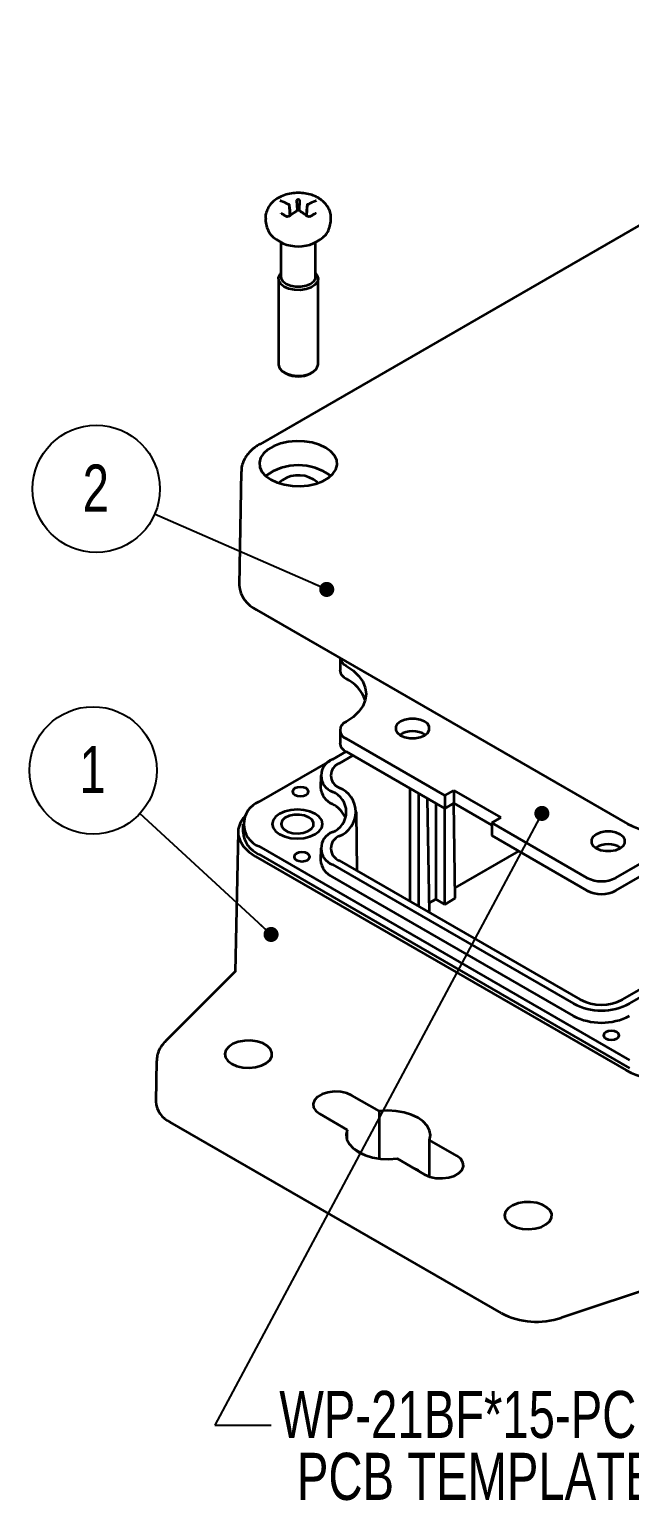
# Model space of a CAD drawing. Header units: inches. Extents: x 0.4 to 16.6, y 0.2 to 10.8.
# Drawn here: x 12.241 to 13.834, y 4.48 to 8.386 of the extents above; entities that cross this region are included whole.
import ezdxf

# ---------------------------------------------------------------- set-up
doc = ezdxf.new("R2010")
doc.units = ezdxf.units.IN
doc.header["$MEASUREMENT"] = 0
doc.layers.add('SLD-0', color=7, linetype='Continuous')
doc.styles.add('SLDTEXTSTYLE1', font='TXT', dxfattribs={"width": 0.75})
doc.dimstyles.new('SLDDIMSTYLE1', dxfattribs={"dimtxt": 0.18, "dimasz": 0.04, "dimexe": 0, "dimexo": 0.0625, "dimgap": 0, "dimtad": 0, "dimtih": 1, "dimtoh": 1, "dimdec": 0, "dimrnd": 1e-09, "dimzin": 0, "dimdsep": 46, "dimtxsty": 'Standard', "dimblk1": 'DOT', "dimblk2": 'DOT', "dimsah": 1, "dimcen": 0.09, "dimadec": 0, "dimazin": 0, "dimtfac": 0.04, "dimtdec": 0, "dimtofl": 0, "dimtmove": 0, "dimatfit": 3, "dimldrblk": 'DOT', "dimfxl": 0, "dimfrac": 2, "dimtolj": 1, "dimtzin": 0, "dimarcsym": 0})

# ---------------------------------------------------------------- blocks, each defined once
blk = doc.blocks.new('SW_NOTE_5')
at = {"layer": 'SLD-0', "color": 0}
blk.add_circle((-0.1549, 0.0676), 0.169, dxfattribs=at)
at = {"layer": 'SLD-0', "color": 0, "insert": (-0.1561, 0.1321), "char_height": 0.125, "attachment_point": 2, "style": 'SLDTEXTSTYLE1'}
blk.add_mtext('2', dxfattribs=at)
blk = doc.blocks.new('_DOT')
at = {"color": 0, "linetype": 'ByBlock', "lineweight": -2}
blk.add_line((-0.5, 0), (-1, 0), dxfattribs=at)
at = {"color": 0, "linetype": 'ByBlock', "const_width": 0.5}
blk.add_lwpolyline([(-0.25, 0, 1), (0.25, 0, 1)], format="xyb", close=True, dxfattribs=at)
blk = doc.blocks.new('SW_NOTE_6')
at = {"layer": 'SLD-0', "color": 0}
blk.add_circle((-0.1242, 0.1146), 0.169, dxfattribs=at)
at = {"layer": 'SLD-0', "color": 0, "insert": (-0.1255, 0.1791), "char_height": 0.125, "attachment_point": 2, "style": 'SLDTEXTSTYLE1'}
blk.add_mtext('1', dxfattribs=at)
blk = doc.blocks.new('SW_NOTE_7')
at = {"layer": 'SLD-0', "color": 0, "char_height": 0.125, "attachment_point": 1, "style": 'SLDTEXTSTYLE1'}
for s, insert in [('WP-21BF*15-PCB (REF. ONLY):', (0.0211, 0.0914)), ('PCB TEMPLATE FOR WP-21BF*15', (0.068, -0.073))]:
    blk.add_mtext(s, dxfattribs=dict(at, insert=insert))

msp = doc.modelspace()

# ---------------------------------------------------------------- linework, layer by layer
at = {"color": 7, "linetype": 'Continuous', "lineweight": 35}
for p, q in [((14.7595, 8.3857), (12.8532, 7.2851)), ((12.95, 7.9308), (12.9519, 7.9055)), ((12.9306, 7.921), (12.9301, 7.9213)), ((12.9309, 7.9145), (12.9327, 7.8915)), ((12.9511, 7.9052), (12.9506, 7.9049)), ((12.9585, 7.9049), (12.958, 7.9052)), ((12.9782, 7.9197), (12.9762, 7.8916)), ((12.979, 7.9213), (12.9785, 7.921)), ((12.9086, 7.8205), (12.9086, 7.7291)), ((13.0005, 7.7291), (13.0005, 7.8205)), ((12.9021, 7.7237), (12.9021, 7.4966)), ((13.007, 7.4966), (13.007, 7.7237)), ((12.9174, 7.4751), (12.9221, 7.4725)), ((12.987, 7.4725), (12.9917, 7.4751)), ((12.8034, 7.2124), (12.7979, 6.91)), ((12.8438, 6.8451), (13.8281, 6.2769)), ((13.0654, 6.7172), (13.0654, 6.6844)), ((13.0654, 6.5252), (13.0654, 6.4912)), ((13.0813, 6.503), (13.3434, 6.3518)), ((13.039, 6.4442), (12.8502, 6.3352)), ((13.0814, 6.469), (13.0451, 6.448)), ((13.0998, 6.4583), (13.0635, 6.4374)), ((13.0813, 6.469), (13.3434, 6.3177)), ((13.0142, 6.4054), (13.0139, 6.3732)), ((13.2506, 6.3713), (13.2506, 6.0713)), ((13.3434, 6.3518), (13.3674, 6.3656)), ((13.3674, 6.3656), (13.4922, 6.2936)), ((13.3674, 6.3656), (13.3674, 6.3316)), ((13.2747, 6.0574), (13.2747, 6.3574)), ((13.3026, 6.0413), (13.298, 6.3439)), ((13.3194, 6.3315), (13.3194, 6.077)), ((13.3434, 6.3518), (13.3434, 6.3177)), ((13.3434, 6.3177), (13.3674, 6.3316)), ((13.3674, 6.3316), (13.4681, 6.2735)), ((13.3714, 6.0793), (13.3676, 6.3315)), ((13.1112, 6.1518), (13.1095, 6.3089)), ((13.3435, 6.0631), (13.3435, 6.3178)), ((13.4922, 6.2936), (13.4681, 6.2797)), ((12.7948, 6.2559), (12.7868, 5.884)), ((12.8079, 6.2762), (12.8079, 6.2548)), ((13.4681, 6.2797), (13.7208, 6.1339)), ((13.4681, 6.2797), (13.4681, 6.2457)), ((12.8502, 6.2173), (13.8338, 5.6495)), ((13.0142, 6.2121), (13.0139, 6.18)), ((13.4681, 6.2457), (13.7208, 6.0998)), ((13.7974, 6.1339), (13.9643, 6.2302)), ((12.8409, 6.1905), (13.8245, 5.6227)), ((12.8502, 6.1959), (13.8338, 5.628)), ((13.0635, 6.1794), (13.703, 5.8102)), ((13.371, 6.1068), (13.5399, 6.2043)), ((13.7974, 6.0998), (13.9643, 6.1962)), ((13.0449, 6.1365), (13.6844, 5.7673)), ((13.0451, 6.1688), (13.6846, 5.7996)), ((13.3022, 6.067), (13.3194, 6.077)), ((13.3435, 6.0631), (13.3194, 6.077)), ((13.3714, 6.0793), (13.3435, 6.0631)), ((13.8153, 5.8102), (13.9821, 5.9065)), ((12.7865, 5.8839), (12.6022, 5.6996)), ((13.8336, 5.7996), (14.0005, 5.8959)), ((12.5787, 5.6474), (12.5764, 5.5397)), ((13.1699, 5.5141), (13.097, 5.5561)), ((13.0117, 5.5068), (13.0845, 5.4648)), ((13.1699, 5.3882), (13.1699, 5.5141)), ((13.4939, 4.9777), (12.6148, 5.4852)), ((13.0845, 5.4375), (13.0845, 5.4648)), ((13.3754, 5.3954), (13.3025, 5.4375)), ((13.3025, 5.3406), (13.3025, 5.4375)), ((13.1036, 5.413), (13.1275, 5.3992)), ((13.2172, 5.3882), (13.29, 5.3461)), ((14.0201, 5.0883), (13.6523, 4.9657))]:
    msp.add_line(p, q, dxfattribs=at)
at = {"color": 7, "linetype": 'Continuous', "lineweight": 35, "flags": 128}
for points in [[(12.9098, 7.8969), (12.9095, 7.8972), (12.9093, 7.8974)], [(12.9993, 7.8969), (12.9996, 7.8972), (12.9998, 7.8974)], [(12.9174, 7.7023), (12.9081, 7.7096), (12.903, 7.7181), (12.9024, 7.7271), (12.9064, 7.7359), (12.9086, 7.7384)], [(13.0005, 7.7384), (13.0041, 7.7337), (13.007, 7.7249), (13.0053, 7.7159), (12.999, 7.7076), (12.9888, 7.7008), (12.9755, 7.696), (12.9604, 7.6936), (12.9448, 7.694), (12.93, 7.6969), (12.9174, 7.7023)], [(12.9086, 7.7291), (12.9092, 7.7249), (12.9136, 7.7171), (12.9221, 7.7103), (12.9337, 7.7055), (12.9474, 7.7029), (12.9617, 7.7029), (12.9754, 7.7055), (12.987, 7.7103), (12.9955, 7.7171), (12.9999, 7.7249), (13.0005, 7.7291)], [(12.9021, 7.4966), (12.9021, 7.4954), (12.905, 7.4865), (12.9123, 7.4786), (12.9234, 7.4722), (12.9372, 7.468), (12.9526, 7.4663), (12.9681, 7.4673), (12.9825, 7.4709), (12.9943, 7.4768), (13.0027, 7.4844), (13.0067, 7.4932), (13.007, 7.4966)], [(13.0276, 7.2752), (13.0108, 7.283), (12.9916, 7.2887), (12.9707, 7.2919), (12.9491, 7.2926), (12.9278, 7.2906), (12.9076, 7.2861), (12.8895, 7.2793), (12.8742, 7.2705), (12.8625, 7.2601), (12.8547, 7.2484), (12.8514, 7.2361), (12.8525, 7.2236), (12.8581, 7.2116), (12.8679, 7.2005), (12.8815, 7.1908), (12.8983, 7.1829), (12.9175, 7.1773), (12.9384, 7.1741), (12.96, 7.1734), (12.9813, 7.1754), (13.0015, 7.1798), (13.0196, 7.1866), (13.0349, 7.1954), (13.0466, 7.2059), (13.0544, 7.2175), (13.0577, 7.2299), (13.0566, 7.2423), (13.051, 7.2544), (13.0412, 7.2655), (13.0276, 7.2752)], [(13.0067, 7.1815), (13.0049, 7.1835), (12.9951, 7.1911)], [(13.0813, 6.6963), (13.0999, 6.6837), (13.1148, 6.6696), (13.1258, 6.6543), (13.1325, 6.6383), (13.1347, 6.6218), (13.1325, 6.6053), (13.1258, 6.5892), (13.1148, 6.574), (13.0999, 6.5599), (13.0813, 6.5473)], [(13.2262, 6.5117), (13.2376, 6.5069), (13.251, 6.5044), (13.265, 6.5044), (13.2784, 6.5069), (13.2898, 6.5117), (13.2981, 6.5183), (13.3024, 6.526), (13.3024, 6.5341), (13.2981, 6.5419), (13.2898, 6.5484), (13.2784, 6.5532), (13.265, 6.5557), (13.251, 6.5557), (13.2376, 6.5532), (13.2262, 6.5484), (13.2179, 6.5419), (13.2135, 6.5341), (13.2135, 6.526), (13.2179, 6.5183), (13.2262, 6.5117)], [(12.9754, 6.3711), (12.9686, 6.3737), (12.9605, 6.3746), (12.9525, 6.3737), (12.9457, 6.3711), (12.9411, 6.3671), (12.9395, 6.3625), (12.9411, 6.3578), (12.9457, 6.3539), (12.9525, 6.3513), (12.9605, 6.3504), (12.9686, 6.3513), (12.9754, 6.3539), (12.9799, 6.3578), (12.9815, 6.3625), (12.9799, 6.3671), (12.9754, 6.3711)], [(12.8122, 6.2963), (12.8095, 6.2932), (12.8001, 6.2783), (12.7954, 6.2627), (12.7954, 6.2469), (12.8001, 6.2313), (12.8095, 6.2164), (12.8233, 6.2026), (12.8409, 6.1905)], [(12.9994, 6.3034), (12.9856, 6.3096), (12.9695, 6.3134), (12.9523, 6.3147), (12.935, 6.3134), (12.9189, 6.3096), (12.9051, 6.3034), (12.8945, 6.2955), (12.8879, 6.2862), (12.8856, 6.2762), (12.8879, 6.2663), (12.8945, 6.257), (12.9051, 6.249), (12.9189, 6.2429), (12.935, 6.2391), (12.9523, 6.2377), (12.9695, 6.2391), (12.9856, 6.2429), (12.9994, 6.249), (13.01, 6.257), (13.0167, 6.2663), (13.0189, 6.2762), (13.0167, 6.2862), (13.01, 6.2955), (12.9994, 6.3034)], [(12.9994, 6.3034), (12.9856, 6.3096), (12.9695, 6.3134), (12.9523, 6.3147), (12.935, 6.3134), (12.9189, 6.3096), (12.9051, 6.3034), (12.8945, 6.2955), (12.8879, 6.2862), (12.8856, 6.2762), (12.8879, 6.2663), (12.8945, 6.257), (12.9051, 6.249), (12.9189, 6.2429), (12.935, 6.2391), (12.9523, 6.2377), (12.9695, 6.2391), (12.9856, 6.2429), (12.9994, 6.249), (13.01, 6.257), (13.0167, 6.2663), (13.0189, 6.2762), (13.0167, 6.2862), (13.01, 6.2955), (12.9994, 6.3034)], [(12.9829, 6.2939), (12.9713, 6.2987), (12.9576, 6.301), (12.9434, 6.3007), (12.9301, 6.2977), (12.9192, 6.2924), (12.9119, 6.2853), (12.909, 6.2773), (12.9108, 6.2691), (12.917, 6.2617), (12.9271, 6.2559), (12.9399, 6.2523), (12.9541, 6.2512), (12.968, 6.2529), (12.9803, 6.2571), (12.9895, 6.2634), (12.9946, 6.2711), (12.9952, 6.2793), (12.9912, 6.2872), (12.9829, 6.2939)], [(13.7452, 6.2121), (13.7566, 6.2073), (13.77, 6.2048), (13.7841, 6.2048), (13.7975, 6.2073), (13.8089, 6.2121), (13.8171, 6.2186), (13.8215, 6.2264), (13.8215, 6.2345), (13.8171, 6.2422), (13.8089, 6.2488), (13.7975, 6.2536), (13.7841, 6.2561), (13.77, 6.2561), (13.7566, 6.2536), (13.7452, 6.2488), (13.7369, 6.2422), (13.7326, 6.2345), (13.7326, 6.2264), (13.7369, 6.2186), (13.7452, 6.2121)], [(12.9793, 6.1979), (12.9725, 6.2006), (12.9644, 6.2015), (12.9564, 6.2006), (12.9496, 6.1979), (12.945, 6.194), (12.9434, 6.1894), (12.945, 6.1847), (12.9496, 6.1808), (12.9564, 6.1782), (12.9644, 6.1772), (12.9725, 6.1782), (12.9793, 6.1808), (12.9838, 6.1847), (12.9854, 6.1894), (12.9838, 6.194), (12.9793, 6.1979)], [(13.7706, 5.7068), (13.7774, 5.7042), (13.7854, 5.7033), (13.7935, 5.7042), (13.8003, 5.7068), (13.8048, 5.7108), (13.8064, 5.7154), (13.8048, 5.72), (13.8003, 5.724), (13.7935, 5.7266), (13.7854, 5.7275), (13.7774, 5.7266), (13.7706, 5.724), (13.766, 5.72), (13.7644, 5.7154), (13.766, 5.7108), (13.7706, 5.7068)], [(12.778, 5.6398), (12.7916, 5.6339), (12.8075, 5.6302), (12.8245, 5.6292), (12.8413, 5.6309), (12.8567, 5.6351), (12.8696, 5.6416), (12.8789, 5.6499), (12.8841, 5.6593), (12.8847, 5.6691), (12.8806, 5.6787), (12.8723, 5.6873), (12.8602, 5.6942), (12.8453, 5.6991), (12.8288, 5.7014), (12.8117, 5.701), (12.7954, 5.6981), (12.7812, 5.6927), (12.7699, 5.6852), (12.7626, 5.6763), (12.7597, 5.6666), (12.7615, 5.6568), (12.7677, 5.6477), (12.778, 5.6398)], [(13.097, 5.5561), (13.0833, 5.5621), (13.0672, 5.5655), (13.05, 5.5662), (13.0332, 5.5641), (13.0182, 5.5594), (13.006, 5.5524), (12.9978, 5.5437), (12.9941, 5.534), (12.9953, 5.5241), (13.0014, 5.5148), (13.0117, 5.5068)], [(13.3025, 5.4375), (13.3051, 5.4502), (13.3032, 5.463), (13.2969, 5.4754), (13.2865, 5.4867), (13.2724, 5.4967), (13.2552, 5.5048), (13.2355, 5.5108), (13.2142, 5.5144), (13.192, 5.5155), (13.1699, 5.5141)], [(13.0845, 5.4648), (13.082, 5.452), (13.0839, 5.4392), (13.0902, 5.4269), (13.1006, 5.4155), (13.1147, 5.4056), (13.1319, 5.3975), (13.1516, 5.3915), (13.1729, 5.3878), (13.1951, 5.3867), (13.2172, 5.3882)], [(13.29, 5.3461), (13.3038, 5.3402), (13.3199, 5.3367), (13.337, 5.336), (13.3538, 5.3381), (13.3689, 5.3429), (13.3811, 5.3499), (13.3893, 5.3586), (13.3929, 5.3683), (13.3917, 5.3782), (13.3857, 5.3875), (13.3754, 5.3954)], [(13.2596, 5.3637), (13.2724, 5.3573), (13.2834, 5.3499)], [(13.5204, 5.2113), (13.534, 5.2053), (13.5499, 5.2017), (13.5669, 5.2007), (13.5837, 5.2024), (13.5991, 5.2066), (13.6119, 5.2131), (13.6213, 5.2213), (13.6265, 5.2307), (13.6271, 5.2405), (13.623, 5.2501), (13.6146, 5.2587), (13.6026, 5.2657), (13.5877, 5.2705), (13.5711, 5.2728), (13.5541, 5.2725), (13.5378, 5.2695), (13.5235, 5.2641), (13.5123, 5.2567), (13.505, 5.2478), (13.5021, 5.2381), (13.5038, 5.2283), (13.5101, 5.2191), (13.5204, 5.2113)]]:
    msp.add_lwpolyline(points, dxfattribs=at)
at = {"color": 7, "linetype": 'Continuous', "lineweight": 35}
for centre, radius, start, end in [((12.9082, 7.9289), 0.00196, 74.8688, 127.9358), ((12.9546, 7.8918), 0.0421, 89.3605, 90.6395), ((13.0009, 7.9289), 0.00196, 52.0615, 105.1927), ((12.9294, 7.9198), 0.00168, 65.686, 125.6182), ((12.93, 7.8883), 0.00164, 45.9461, 114.3544), ((12.9384, 7.9198), 0.0081, 178.0813, 181.9187), ((12.9513, 7.9034), 0.00168, 54.3818, 114.314), ((12.9546, 7.9479), 0.0421, 269.3605, 270.6395), ((12.9578, 7.9034), 0.00168, 65.686, 125.6182), ((12.9791, 7.8883), 0.00166, 66.4242, 133.8918), ((12.9708, 7.9198), 0.0081, 358.0813, 1.9187), ((12.9797, 7.9198), 0.00168, 54.3818, 114.314), ((12.9546, 7.9116), 0.102, 223.7021, 316.3214), ((12.9546, 7.5328), 0.0685, 241.7128, 298.2872), ((12.9546, 7.083), 0.1458, 53.6128, 126.3872), ((12.9552, 7.124), 0.078, 59.2775, 132.5477), ((12.876, 6.9165), 0.0783, 184.7769, 245.7415), ((13.0929, 6.7215), 0.0278, 188.9689, 245.334), ((13.0925, 6.6871), 0.0273, 185.6948, 245.6253), ((13.0352, 6.5699), 0.1032, 19.7397, 63.4845), ((13.0897, 6.5252), 0.0237, 110.7834, 249.2166), ((13.258, 6.4566), 0.0659, 58.9216, 121.0784), ((13.0925, 6.4939), 0.0273, 185.6948, 245.6253), ((13.0614, 6.405), 0.046, 110.7834, 249.2166), ((13.0758, 6.405), 0.0347, 110.7834, 249.2166), ((13.0657, 6.3773), 0.052, 184.4948, 246.351), ((13.0384, 6.3084), 0.0689, 291.3126, 68.6874), ((12.8732, 6.2762), 0.0633, 111.3126, 248.6874), ((13.0101, 6.2614), 0.0766, 23.383, 63.0033), ((13.0248, 6.3084), 0.0573, 290.7834, 69.2166), ((12.8801, 6.2619), 0.0725, 185.6534, 245.6668), ((13.0614, 6.2118), 0.046, 110.7834, 249.2166), ((13.9388, 6.4895), 0.2398, 242.4805, 297.5195), ((13.0758, 6.2118), 0.0347, 110.7834, 249.2166), ((13.777, 6.157), 0.0659, 58.9216, 121.0784), ((13.0657, 6.1841), 0.052, 184.4948, 246.351), ((13.7591, 6.2078), 0.0833, 242.6097, 297.3903), ((13.7591, 6.1738), 0.0833, 242.6097, 297.3903), ((13.7591, 5.9434), 0.1619, 242.6097, 297.3903), ((13.7591, 5.9185), 0.122, 242.6097, 297.3903), ((13.7591, 5.9115), 0.1625, 242.6097, 297.3903), ((13.9359, 5.8364), 0.241, 242.4805, 297.5195), ((12.6408, 5.5443), 0.0646, 184.1162, 246.2535), ((13.5874, 5.1609), 0.2057, 242.9385, 288.3691)]:
    msp.add_arc(centre, radius, start, end, dxfattribs=at)
for points, knots in [([(13.0079, 7.9383), (13.0048, 7.94), (12.9966, 7.9443), (12.9818, 7.9489), (12.9639, 7.9517), (12.9453, 7.9517), (12.9268, 7.9489), (12.9098, 7.9432), (12.8951, 7.9351), (12.8834, 7.925), (12.8746, 7.9132), (12.8693, 7.9002), (12.8671, 7.8902), (12.8677, 7.885), (12.8678, 7.8844)], [0, 0, 0, 0, 0.0609089, 0.1583216, 0.2566395, 0.3554713, 0.4557695, 0.5588869, 0.6536402, 0.7429704, 0.8273436, 0.9089351, 0.9894752, 1, 1, 1, 1]), ([(12.9284, 7.9212), (12.9219, 7.9245), (12.9147, 7.9282), (12.9077, 7.9303), (12.907, 7.9305)], [0, 0, 0, 0, 0.895097, 1, 1, 1, 1]), ([(12.9087, 7.9308), (12.9086, 7.9309), (12.9084, 7.9309), (12.9084, 7.9309), (12.9084, 7.9309)], [0, 0, 0, 0, 0.196044, 1, 1, 1, 1]), ([(12.9541, 7.9339), (12.9535, 7.9338), (12.9525, 7.9337), (12.9513, 7.9331), (12.9505, 7.9324), (12.95, 7.9315), (12.95, 7.931), (12.95, 7.9308)], [0, 0, 0, 0, 0.284639, 0.502156, 0.683938, 0.866579, 1, 1, 1, 1]), ([(12.9591, 7.9308), (12.9591, 7.931), (12.959, 7.9316), (12.9586, 7.9324), (12.9579, 7.933), (12.9568, 7.9336), (12.9558, 7.9338), (12.9551, 7.9339), (12.955, 7.9339)], [0, 0, 0, 0, 0.158671, 0.317217, 0.479382, 0.661765, 0.936687, 1, 1, 1, 1]), ([(12.9573, 7.9055), (12.9574, 7.908), (12.9581, 7.9164), (12.9587, 7.9248), (12.9591, 7.9308)], [0, 0, 0, 0, 0.297648, 1, 1, 1, 1]), ([(13.0021, 7.9305), (13.0014, 7.9303), (12.9944, 7.9282), (12.9872, 7.9245), (12.9807, 7.9212)], [0, 0, 0, 0, 0.104903, 1, 1, 1, 1]), ([(13.0007, 7.9309), (13.0007, 7.9309), (13.0007, 7.9309), (13.0005, 7.9309), (13.0004, 7.9308)], [0, 0, 0, 0, 0.581449, 1, 1, 1, 1]), ([(13.0411, 7.885), (13.0411, 7.888), (13.0412, 7.8957), (13.0372, 7.9075), (13.0301, 7.9197), (13.0204, 7.9302), (13.0122, 7.9356), (13.0079, 7.9383)], [0, 0, 0, 0, 0.132493, 0.348026, 0.558483, 0.772627, 1, 1, 1, 1]), ([(12.9093, 7.8974), (12.9093, 7.8974), (12.9091, 7.8975), (12.9091, 7.8975), (12.9091, 7.8975)], [0, 0, 0, 0, 0.332118, 1, 1, 1, 1]), ([(12.9293, 7.8899), (12.9293, 7.8898), (12.9289, 7.8895), (12.928, 7.889), (12.9268, 7.8886), (12.9255, 7.8885), (12.9244, 7.8887), (12.924, 7.8889), (12.9238, 7.889)], [0, 0, 0, 0, 0.075817, 0.268011, 0.464373, 0.656655, 0.838072, 1, 1, 1, 1]), ([(12.9292, 7.8887), (12.9299, 7.8893), (12.9367, 7.8951), (12.9436, 7.8995), (12.9499, 7.9034)], [0, 0, 0, 0, 0.104555, 1, 1, 1, 1]), ([(12.9309, 7.9197), (12.9309, 7.92), (12.9308, 7.9205), (12.9307, 7.9209), (12.9305, 7.9211), (12.9304, 7.921), (12.9303, 7.9205), (12.9303, 7.9202), (12.9303, 7.9201)], [0, 0, 0, 0, 0.158671, 0.317217, 0.479382, 0.661765, 0.936687, 1, 1, 1, 1]), ([(12.9303, 7.9191), (12.9303, 7.9188), (12.9304, 7.9184), (12.9305, 7.9174), (12.9307, 7.9162), (12.9308, 7.9152), (12.9309, 7.9147), (12.9309, 7.9145)], [0, 0, 0, 0, 0.182538, 0.431101, 0.638827, 0.847536, 1, 1, 1, 1]), ([(12.933, 7.8916), (12.9327, 7.8951), (12.932, 7.9045), (12.9313, 7.9138), (12.9309, 7.9197)], [0, 0, 0, 0, 0.36817, 1, 1, 1, 1]), ([(12.9522, 7.9047), (12.9459, 7.9007), (12.9388, 7.8961), (12.9319, 7.8902), (12.9312, 7.8895)], [0, 0, 0, 0, 0.895097, 1, 1, 1, 1]), ([(12.9511, 7.9052), (12.9511, 7.9052), (12.9514, 7.9054), (12.9523, 7.9057), (12.9533, 7.9058), (12.954, 7.9058), (12.9541, 7.9058)], [0, 0, 0, 0, 0.047227, 0.381004, 0.884132, 1, 1, 1, 1]), ([(12.955, 7.9058), (12.9556, 7.9058), (12.9566, 7.9057), (12.9576, 7.9055), (12.958, 7.9052), (12.958, 7.9052)], [0, 0, 0, 0, 0.521538, 0.92009, 1, 1, 1, 1]), ([(12.9779, 7.8895), (12.9772, 7.8902), (12.9703, 7.8961), (12.9632, 7.9007), (12.9569, 7.9047)], [0, 0, 0, 0, 0.104903, 1, 1, 1, 1]), ([(12.9592, 7.9034), (12.9655, 7.8995), (12.9724, 7.8951), (12.9792, 7.8893), (12.9799, 7.8887)], [0, 0, 0, 0, 0.895445, 1, 1, 1, 1]), ([(12.9764, 7.8915), (12.9766, 7.8937), (12.9772, 7.9014), (12.9778, 7.9091), (12.9782, 7.9145)], [0, 0, 0, 0, 0.293555, 1, 1, 1, 1]), ([(12.9789, 7.9201), (12.9788, 7.9204), (12.9788, 7.9209), (12.9786, 7.9211), (12.9784, 7.9209), (12.9783, 7.9204), (12.9782, 7.9199), (12.9782, 7.9197)], [0, 0, 0, 0, 0.284639, 0.502156, 0.683938, 0.866579, 1, 1, 1, 1]), ([(12.9782, 7.9145), (12.9782, 7.9148), (12.9783, 7.9153), (12.9784, 7.9162), (12.9786, 7.9172), (12.9787, 7.9183), (12.9788, 7.9191), (12.9789, 7.9195), (12.9789, 7.9196)], [0, 0, 0, 0, 0.158671, 0.317217, 0.479382, 0.661765, 0.936687, 1, 1, 1, 1]), ([(12.9853, 7.889), (12.9852, 7.889), (12.985, 7.8888), (12.9843, 7.8886), (12.9832, 7.8885), (12.9819, 7.8887), (12.9808, 7.8891), (12.98, 7.8896), (12.9798, 7.8898), (12.9797, 7.8899)], [0, 0, 0, 0, 0.073351, 0.236753, 0.412966, 0.595748, 0.785842, 0.982254, 1, 1, 1, 1]), ([(13, 7.8975), (13, 7.8975), (13.0001, 7.8975), (12.9999, 7.8974), (12.9998, 7.8974)], [0, 0, 0, 0, 0.6892343, 1, 1, 1, 1]), ([(12.8681, 7.8847), (12.8679, 7.8819), (12.8676, 7.8734), (12.8712, 7.86), (12.876, 7.848), (12.8803, 7.8423), (12.8813, 7.841)], [0, 0, 0, 0, 0.180587, 0.543886, 0.888835, 1, 1, 1, 1]), ([(13.0279, 7.8411), (13.0288, 7.8423), (13.033, 7.8478), (13.0377, 7.8594), (13.0414, 7.8731), (13.0412, 7.8817), (13.041, 7.8848)], [0, 0, 0, 0, 0.09523, 0.447298, 0.800668, 1, 1, 1, 1]), ([(12.8532, 7.2851), (12.8499, 7.2831), (12.8405, 7.2774), (12.8278, 7.2668), (12.8162, 7.2529), (12.8084, 7.2384), (12.8039, 7.2246), (12.8038, 7.2158), (12.8038, 7.2121)], [0, 0, 0, 0, 0.114411, 0.327881, 0.517942, 0.700206, 0.876619, 1, 1, 1, 1]), ([(12.7868, 5.8843), (12.7868, 5.8844), (12.7869, 5.8847), (12.7866, 5.8842), (12.7864, 5.8838)], [0, 0, 0, 0, 0.252037, 1, 1, 1, 1]), ([(12.6022, 5.6996), (12.5995, 5.6967), (12.593, 5.6897), (12.5854, 5.6771), (12.5798, 5.6623), (12.5792, 5.6522), (12.579, 5.6473)], [0, 0, 0, 0, 0.202016, 0.481349, 0.750523, 1, 1, 1, 1])]:
    msp.add_open_spline(points, degree=3, knots=knots, dxfattribs=at)
for points in [[(12.9098, 7.8969), (12.9121, 7.8956), (12.9169, 7.893), (12.9217, 7.89), (12.9242, 7.8886)], [(12.9849, 7.8886), (12.9874, 7.89), (12.9923, 7.893), (12.997, 7.8956), (12.9993, 7.8969)]]:
    msp.add_open_spline(points, degree=3, dxfattribs=at)

# ---------------------------------------------------------------- block references
at = {"layer": 'SLD-0'}
for name, p in [('SW_NOTE_5', (12.5734, 7.0985)), ('SW_NOTE_6', (12.5344, 6.3042)), ('SW_NOTE_7', (12.8831, 4.6802))]:
    msp.add_blockref(name, p, dxfattribs=at)

# ---------------------------------------------------------------- leaders
for points in [[(13.0301, 6.8991), (12.5734, 7.0985)], [(12.8824, 5.9832), (12.5344, 6.3042)], [(13.6011, 6.3045), (12.7331, 4.6802), (12.8831, 4.6802)]]:
    msp.add_leader(points, dimstyle='SLDDIMSTYLE1', dxfattribs=at)

doc.saveas('drawing.dxf')
